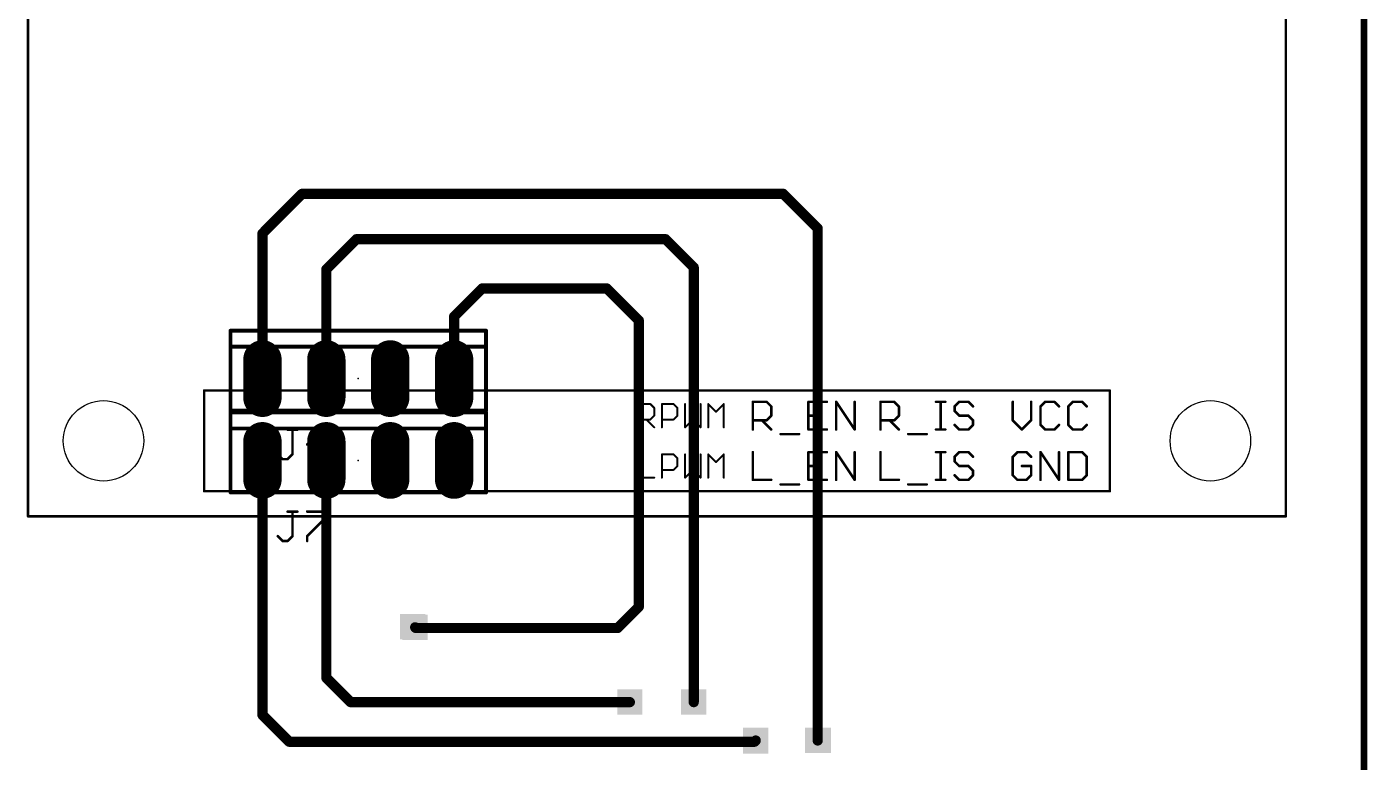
# Model space of a CAD drawing. Extents: x 0 to 165, y 0 to 217.
# Drawn here: x 111.9 to 165.2, y 136.5 to 165.7 of the extents above; entities that cross this region are included whole.
import ezdxf

# ---------------------------------------------------------------- set-up
doc = ezdxf.new("R2010")
doc.units = 0
for name, color, linetype in [('16', 175, 'CONTINUOUS'), ('17', 82, 'CONTINUOUS'), ('18', 82, 'CONTINUOUS'), ('20', 7, 'CONTINUOUS'), ('21', 253, 'CONTINUOUS'), ('23', 7, 'CONTINUOUS'), ('25', 253, 'CONTINUOUS')]:
    doc.layers.add(name, color=color, linetype=linetype)

# ---------------------------------------------------------------- blocks, each defined once
blk = doc.blocks.new('RECT')
blk.add_solid([(-0.5, -0.5), (0.5, -0.5), (-0.5, 0.5), (0.5, 0.5)])
blk = doc.blocks.new('LONGP100')
at = {"const_width": 1}
blk.add_lwpolyline([(-0.5, 0), (0.5, 0)], dxfattribs=at)
at = {"const_width": 0.5}
for points in [[(-0.5, 0.25, 1), (-0.5, -0.25)], [(0.5, -0.25, 1), (0.5, 0.25)]]:
    blk.add_lwpolyline(points, format="xyb", dxfattribs=at)
blk = doc.blocks.new('SQUAREV')
blk.add_solid([(-0.5, -0.5), (0.5, -0.5), (-0.5, 0.5), (0.5, 0.5)])

msp = doc.modelspace()

# ---------------------------------------------------------------- linework, layer by layer
at = {"layer": '16'}
for points, const_width in [([(165.1, 217.17), (165.1, 0)], 0.254), ([(121.3104, 157.4546), (122.8852, 159.0294)], 0.4064), ([(122.8852, 159.0294), (142.0114, 159.0294)], 0.4064), ([(142.0114, 159.0294), (143.383, 157.6578)], 0.4064), ([(143.383, 157.6578), (143.383, 137.3124)], 0.4064), ([(121.3104, 151.6888), (121.3104, 157.4546)], 0.4064), ([(123.8504, 156.0322), (125.0442, 157.226)], 0.4064), ([(125.0442, 157.226), (137.3378, 157.226)], 0.4064), ([(137.3378, 157.226), (138.4554, 156.1084)], 0.4064), ([(123.8504, 151.6888), (123.8504, 156.0322)], 0.4064), ([(138.4554, 156.1084), (138.4554, 138.8364)], 0.4064), ([(128.9304, 154.1526), (130.048, 155.2702)], 0.4064), ([(130.048, 155.2702), (135.001, 155.2702)], 0.4064), ([(135.001, 155.2702), (136.271, 154.0002)], 0.4064), ([(128.9304, 151.6888), (128.9304, 154.1526)], 0.4064), ([(136.271, 154.0002), (136.271, 142.621)], 0.4064), ([(121.3104, 148.4376), (121.3104, 138.3284)], 0.4064), ([(123.8504, 148.4376), (123.8504, 139.8016)], 0.4064), ([(136.271, 142.621), (135.4328, 141.7828)], 0.4064), ([(127.4064, 141.7828), (127.381, 141.8082)], 0.4064), ([(135.4328, 141.7828), (127.4064, 141.7828)], 0.4064), ([(123.8504, 139.8016), (124.8156, 138.8364)], 0.4064), ([(124.8156, 138.8364), (135.9154, 138.8364)], 0.4064), ([(121.3104, 138.3284), (122.3772, 137.2616)], 0.4064), ([(140.8684, 137.2616), (140.9192, 137.3124)], 0.4064), ([(122.3772, 137.2616), (140.8684, 137.2616)], 0.4064)]:
    msp.add_lwpolyline(points, dxfattribs=dict(at, const_width=const_width))
at = {"layer": '16', "const_width": 0.2032}
for points in [[(122.8852, 159.131, 1), (122.8852, 158.9278)], [(122.957, 158.9576, 1), (122.8134, 159.1012)], [(142.0832, 159.1012, 1), (141.9396, 158.9576)], [(142.0114, 158.9278, 1), (142.0114, 159.131)], [(143.4846, 157.6578, 1), (143.2814, 157.6578)], [(143.3112, 157.586, 1), (143.4548, 157.7296)], [(121.412, 157.4546, 1), (121.2088, 157.4546)], [(121.2386, 157.5264, 1), (121.3822, 157.3828)], [(125.0442, 157.3276, 1), (125.0442, 157.1244)], [(125.116, 157.1542, 1), (124.9724, 157.2978)], [(137.4096, 157.2978, 1), (137.266, 157.1542)], [(137.3378, 157.1244, 1), (137.3378, 157.3276)], [(123.952, 156.0322, 1), (123.7488, 156.0322)], [(123.7786, 156.104, 1), (123.9222, 155.9604)], [(138.557, 156.1084, 1), (138.3538, 156.1084)], [(138.3836, 156.0366, 1), (138.5272, 156.1802)], [(130.048, 155.3718, 1), (130.048, 155.1686)], [(130.1198, 155.1984, 1), (129.9762, 155.342)], [(135.0728, 155.342, 1), (134.9292, 155.1984)], [(135.001, 155.1686, 1), (135.001, 155.3718)], [(129.032, 154.1526, 1), (128.8288, 154.1526)], [(128.8586, 154.2244, 1), (129.0022, 154.0808)], [(136.3726, 154.0002, 1), (136.1694, 154.0002)], [(136.1992, 153.9284, 1), (136.3428, 154.072)], [(121.2088, 151.6888, 1), (121.412, 151.6888)], [(123.7488, 151.6888, 1), (123.952, 151.6888)], [(128.8288, 151.6888, 1), (129.032, 151.6888)], [(121.412, 148.4376, 1), (121.2088, 148.4376)], [(123.952, 148.4376, 1), (123.7488, 148.4376)], [(136.3428, 142.5492, 1), (136.1992, 142.6928)], [(136.1694, 142.621, 1), (136.3726, 142.621)], [(127.4528, 141.88, 1), (127.3092, 141.7364)], [(127.4064, 141.8844, 1), (127.4064, 141.6812)], [(127.3346, 141.711, 1), (127.4782, 141.8546)], [(135.361, 141.8546, 1), (135.5046, 141.711)], [(135.4328, 141.6812, 1), (135.4328, 141.8844)], [(123.7488, 139.8016, 1), (123.952, 139.8016)], [(123.9222, 139.8734, 1), (123.7786, 139.7298)], [(124.8156, 138.938, 1), (124.8156, 138.7348)], [(124.7438, 138.7646, 1), (124.8874, 138.9082)], [(135.9154, 138.7348, 1), (135.9154, 138.938)], [(138.3538, 138.8364, 1), (138.557, 138.8364)], [(121.2088, 138.3284, 1), (121.412, 138.3284)], [(121.3822, 138.4002, 1), (121.2386, 138.2566)], [(140.991, 137.2406, 1), (140.8474, 137.3842)], [(122.3772, 137.3632, 1), (122.3772, 137.16)], [(122.3054, 137.1898, 1), (122.449, 137.3334)], [(140.7966, 137.3334, 1), (140.9402, 137.1898)], [(140.8684, 137.16, 1), (140.8684, 137.3632)], [(143.2814, 137.3124, 1), (143.4846, 137.3124)]]:
    msp.add_lwpolyline(points, format="xyb", dxfattribs=at)
at = {"layer": '20'}
msp.add_line((165.08, 0), (165.08, 216.84), dxfattribs=at)
for centre in [(114.9934, 149.2158), (158.9934, 149.2158)]:
    msp.add_circle(centre, 1.6, dxfattribs=at)
at = {"layer": '21'}
for points, const_width in [([(111.9934, 196.2158), (111.9934, 146.2158)], 0.1), ([(161.9934, 196.2158), (161.9934, 146.2158)], 0.1), ([(120.0404, 152.9588), (120.0404, 153.5938)], 0.1524), ([(130.2004, 153.5938), (120.0404, 153.5938)], 0.1524), ([(130.2004, 153.5938), (130.2004, 152.9588)], 0.1524), ([(120.0404, 150.4188), (120.0404, 152.9588)], 0.1524), ([(130.2004, 152.9588), (120.0404, 152.9588)], 0.1524), ([(130.2004, 152.9588), (130.2004, 150.4188)], 0.1524), ([(118.9934, 147.2158), (118.9934, 151.2158)], 0.1), ([(118.9934, 151.2158), (154.9934, 151.2158)], 0.1), ([(140.8043, 149.6666), (140.8043, 150.7659)], 0.1016), ([(140.8043, 150.7659), (141.354, 150.7659)], 0.1016), ([(141.354, 150.7659), (141.5372, 150.5827)], 0.1016), ([(143.7471, 150.7659), (143.0142, 150.7659)], 0.1016), ([(143.0142, 150.7659), (143.0142, 149.6666)], 0.1016), ([(144.1191, 149.6666), (144.1191, 150.7659)], 0.1016), ([(144.1191, 150.7659), (144.852, 149.6666)], 0.1016), ([(144.852, 149.6666), (144.852, 150.7659)], 0.1016), ([(145.8785, 149.6666), (145.8785, 150.7659)], 0.1016), ([(145.8785, 150.7659), (146.4281, 150.7659)], 0.1016), ([(146.4281, 150.7659), (146.6114, 150.5827)], 0.1016), ([(148.0884, 150.7659), (148.4548, 150.7659)], 0.1016), ([(148.2716, 149.6666), (148.2716, 150.7659)], 0.1016), ([(149.0082, 150.7659), (148.825, 150.5827)], 0.1016), ([(149.3747, 150.7659), (149.0082, 150.7659)], 0.1016), ([(149.5579, 150.5827), (149.3747, 150.7659)], 0.1016), ([(151.1368, 150.7659), (151.1368, 150.033)], 0.1016), ([(151.8697, 150.033), (151.8697, 150.7659)], 0.1016), ([(152.4249, 150.7659), (152.2417, 150.5827)], 0.1016), ([(152.7914, 150.7659), (152.4249, 150.7659)], 0.1016), ([(152.9746, 150.5827), (152.7914, 150.7659)], 0.1016), ([(153.5299, 150.7659), (153.3467, 150.5827)], 0.1016), ([(153.8963, 150.7659), (153.5299, 150.7659)], 0.1016), ([(154.0796, 150.5827), (153.8963, 150.7659)], 0.1016), ([(154.9934, 151.2158), (154.9934, 147.2158)], 0.1), ([(120.0404, 150.4188), (130.2004, 150.4188)], 0.1524), ([(120.0404, 149.7076), (120.0404, 150.3426)], 0.1524), ([(130.2004, 150.3426), (120.0404, 150.3426)], 0.1524), ([(130.2004, 150.3426), (130.2004, 149.7076)], 0.1524), ([(136.2699, 149.7539), (136.2699, 150.6785)], 0.0762), ([(136.2699, 150.6785), (136.7322, 150.6785)], 0.0762), ([(136.7322, 150.6785), (136.8863, 150.5244)], 0.0762), ([(136.8863, 150.5244), (136.8863, 150.2162)], 0.0762), ([(137.1907, 149.7539), (137.1907, 150.6785)], 0.0762), ([(137.1907, 150.6785), (137.653, 150.6785)], 0.0762), ([(137.653, 150.6785), (137.8071, 150.5244)], 0.0762), ([(137.8071, 150.5244), (137.8071, 150.2162)], 0.0762), ([(138.1115, 150.6785), (138.1115, 149.7539)], 0.0762), ([(138.7279, 149.7539), (138.7279, 150.6785)], 0.0762), ([(139.0323, 149.7539), (139.0323, 150.6785)], 0.0762), ([(139.0323, 150.6785), (139.3405, 150.3703)], 0.0762), ([(139.3405, 150.3703), (139.6487, 150.6785)], 0.0762), ([(139.6487, 150.6785), (139.6487, 149.7539)], 0.0762), ([(141.5372, 150.2163), (141.354, 150.033)], 0.1016), ([(141.5372, 150.5827), (141.5372, 150.2163)], 0.1016), ([(143.0142, 150.2163), (143.3806, 150.2163)], 0.1016), ([(146.6114, 150.2163), (146.4281, 150.033)], 0.1016), ([(146.6114, 150.5827), (146.6114, 150.2163)], 0.1016), ([(148.825, 150.5827), (148.825, 150.3995)], 0.1016), ([(148.825, 150.3995), (149.0082, 150.2163)], 0.1016), ([(149.0082, 150.2163), (149.3747, 150.2163)], 0.1016), ([(149.3747, 150.2163), (149.5579, 150.033)], 0.1016), ([(152.2417, 150.5827), (152.2417, 149.8498)], 0.1016), ([(153.3467, 150.5827), (153.3467, 149.8498)], 0.1016), ([(120.0404, 147.1676), (120.0404, 149.7076)], 0.1524), ([(130.2004, 149.7076), (120.0404, 149.7076)], 0.1524), ([(130.2004, 149.7076), (130.2004, 147.1676)], 0.1524), ([(136.7322, 150.0621), (136.2699, 150.0621)], 0.0762), ([(136.5781, 150.0621), (136.8863, 149.7539)], 0.0762), ([(136.8863, 150.2162), (136.7322, 150.0621)], 0.0762), ([(137.653, 150.0621), (137.1907, 150.0621)], 0.0762), ([(137.8071, 150.2162), (137.653, 150.0621)], 0.0762), ([(138.1115, 149.7539), (138.4197, 150.0621)], 0.0762), ([(138.4197, 150.0621), (138.7279, 149.7539)], 0.0762), ([(141.354, 150.033), (140.8043, 150.033)], 0.1016), ([(141.1708, 150.033), (141.5372, 149.6666)], 0.1016), ([(146.4281, 150.033), (145.8785, 150.033)], 0.1016), ([(146.2449, 150.033), (146.6114, 149.6666)], 0.1016), ([(149.0082, 149.6666), (148.825, 149.8498)], 0.1016), ([(149.5579, 149.8498), (149.3747, 149.6666)], 0.1016), ([(149.5579, 150.033), (149.5579, 149.8498)], 0.1016), ([(151.1368, 150.033), (151.5032, 149.6666)], 0.1016), ([(151.5032, 149.6666), (151.8697, 150.033)], 0.1016), ([(152.2417, 149.8498), (152.4249, 149.6666)], 0.1016), ([(152.7914, 149.6666), (152.9746, 149.8498)], 0.1016), ([(153.3467, 149.8498), (153.5299, 149.6666)], 0.1016), ([(153.8963, 149.6666), (154.0796, 149.8498)], 0.1016), ([(141.9093, 149.4834), (142.6421, 149.4834)], 0.1016), ([(143.0142, 149.6666), (143.7471, 149.6666)], 0.1016), ([(146.9834, 149.4834), (147.7163, 149.4834)], 0.1016), ([(148.0884, 149.6666), (148.4548, 149.6666)], 0.1016), ([(149.3747, 149.6666), (149.0082, 149.6666)], 0.1016), ([(152.4249, 149.6666), (152.7914, 149.6666)], 0.1016), ([(153.5299, 149.6666), (153.8963, 149.6666)], 0.1016), ([(136.2699, 148.6785), (136.2699, 147.7539)], 0.0762), ([(137.1907, 147.7539), (137.1907, 148.6785)], 0.0762), ([(137.1907, 148.6785), (137.653, 148.6785)], 0.0762), ([(137.653, 148.6785), (137.8071, 148.5244)], 0.0762), ([(138.1115, 148.6785), (138.1115, 147.7539)], 0.0762), ([(138.7279, 147.7539), (138.7279, 148.6785)], 0.0762), ([(139.0323, 147.7539), (139.0323, 148.6785)], 0.0762), ([(139.0323, 148.6785), (139.3405, 148.3703)], 0.0762), ([(139.3405, 148.3703), (139.6487, 148.6785)], 0.0762), ([(139.6487, 148.6785), (139.6487, 147.7539)], 0.0762), ([(140.8043, 148.7659), (140.8043, 147.6666)], 0.1016), ([(143.7471, 148.7659), (143.0142, 148.7659)], 0.1016), ([(143.0142, 148.7659), (143.0142, 147.6666)], 0.1016), ([(144.1191, 147.6666), (144.1191, 148.7659)], 0.1016), ([(144.1191, 148.7659), (144.852, 147.6666)], 0.1016), ([(144.852, 147.6666), (144.852, 148.7659)], 0.1016), ([(145.8785, 148.7659), (145.8785, 147.6666)], 0.1016), ([(148.0884, 148.7659), (148.4548, 148.7659)], 0.1016), ([(148.2716, 147.6666), (148.2716, 148.7659)], 0.1016), ([(149.0082, 148.7659), (148.825, 148.5827)], 0.1016), ([(149.3747, 148.7659), (149.0082, 148.7659)], 0.1016), ([(149.5579, 148.5827), (149.3747, 148.7659)], 0.1016), ([(151.32, 148.7659), (151.1368, 148.5827)], 0.1016), ([(151.6865, 148.7659), (151.32, 148.7659)], 0.1016), ([(151.8697, 148.5827), (151.6865, 148.7659)], 0.1016), ([(152.2417, 147.6666), (152.2417, 148.7659)], 0.1016), ([(152.2417, 148.7659), (152.9746, 147.6666)], 0.1016), ([(152.9746, 147.6666), (152.9746, 148.7659)], 0.1016), ([(153.3467, 148.7659), (153.3467, 147.6666)], 0.1016), ([(153.8963, 148.7659), (153.3467, 148.7659)], 0.1016), ([(154.0796, 148.5827), (153.8963, 148.7659)], 0.1016), ([(137.8071, 148.2162), (137.653, 148.0621)], 0.0762), ([(137.8071, 148.5244), (137.8071, 148.2162)], 0.0762), ([(143.0142, 148.2163), (143.3806, 148.2163)], 0.1016), ([(148.825, 148.5827), (148.825, 148.3995)], 0.1016), ([(148.825, 148.3995), (149.0082, 148.2163)], 0.1016), ([(149.0082, 148.2163), (149.3747, 148.2163)], 0.1016), ([(149.3747, 148.2163), (149.5579, 148.033)], 0.1016), ([(151.1368, 148.5827), (151.1368, 147.8498)], 0.1016), ([(151.8697, 148.2163), (151.5032, 148.2163)], 0.1016), ([(151.8697, 147.8498), (151.8697, 148.2163)], 0.1016), ([(154.0796, 147.8498), (154.0796, 148.5827)], 0.1016), ([(136.2699, 147.7539), (136.8863, 147.7539)], 0.0762), ([(137.653, 148.0621), (137.1907, 148.0621)], 0.0762), ([(138.1115, 147.7539), (138.4197, 148.0621)], 0.0762), ([(138.4197, 148.0621), (138.7279, 147.7539)], 0.0762), ([(140.8043, 147.6666), (141.5372, 147.6666)], 0.1016), ([(143.0142, 147.6666), (143.7471, 147.6666)], 0.1016), ([(145.8785, 147.6666), (146.6114, 147.6666)], 0.1016), ([(148.0884, 147.6666), (148.4548, 147.6666)], 0.1016), ([(149.0082, 147.6666), (148.825, 147.8498)], 0.1016), ([(149.3747, 147.6666), (149.0082, 147.6666)], 0.1016), ([(149.5579, 147.8498), (149.3747, 147.6666)], 0.1016), ([(149.5579, 148.033), (149.5579, 147.8498)], 0.1016), ([(151.1368, 147.8498), (151.32, 147.6666)], 0.1016), ([(151.32, 147.6666), (151.6865, 147.6666)], 0.1016), ([(151.6865, 147.6666), (151.8697, 147.8498)], 0.1016), ([(153.3467, 147.6666), (153.8963, 147.6666)], 0.1016), ([(153.8963, 147.6666), (154.0796, 147.8498)], 0.1016), ([(118.9934, 147.2158), (154.9934, 147.2158)], 0.1), ([(120.0404, 147.1676), (130.2004, 147.1676)], 0.1524), ([(141.9093, 147.4834), (142.6421, 147.4834)], 0.1016), ([(146.9834, 147.4834), (147.7163, 147.4834)], 0.1016), ([(111.9934, 146.2158), (161.9934, 146.2158)], 0.1)]:
    msp.add_lwpolyline(points, dxfattribs=dict(at, const_width=const_width))
for points, const_width in [([(120.0785, 153.5938, 1), (120.0023, 153.5938)], 0.0762), ([(120.0404, 153.6319, 1), (120.0404, 153.5557)], 0.0762), ([(130.2385, 153.5938, 1), (130.1623, 153.5938)], 0.0762), ([(130.2004, 153.5557, 1), (130.2004, 153.6319)], 0.0762), ([(120.0785, 152.9588, 1), (120.0023, 152.9588)], 0.0762), ([(120.0404, 152.9969, 1), (120.0404, 152.9207)], 0.0762), ([(120.0023, 152.9588, 1), (120.0785, 152.9588)], 0.0762), ([(130.2385, 152.9588, 1), (130.1623, 152.9588)], 0.0762), ([(130.1623, 152.9588, 1), (130.2385, 152.9588)], 0.0762), ([(130.2004, 152.9207, 1), (130.2004, 152.9969)], 0.0762), ([(119.0184, 151.2158, 1), (118.9684, 151.2158)], 0.05), ([(118.9934, 151.2408, 1), (118.9934, 151.1908)], 0.05), ([(140.8297, 150.7659, 1), (140.7789, 150.7659)], 0.0508), ([(140.8043, 150.7913, 1), (140.8043, 150.7405)], 0.0508), ([(141.3719, 150.7839, 1), (141.336, 150.748)], 0.0508), ([(141.354, 150.7405, 1), (141.354, 150.7913)], 0.0508), ([(143.0142, 150.7913, 1), (143.0142, 150.7405)], 0.0508), ([(143.0396, 150.7659, 1), (142.9888, 150.7659)], 0.0508), ([(143.7471, 150.7405, 1), (143.7471, 150.7913)], 0.0508), ([(144.1445, 150.7659, 1), (144.0937, 150.7659)], 0.0508), ([(144.1403, 150.78, 1), (144.098, 150.7518)], 0.0508), ([(144.8774, 150.7659, 1), (144.8266, 150.7659)], 0.0508), ([(145.9039, 150.7659, 1), (145.8531, 150.7659)], 0.0508), ([(145.8785, 150.7913, 1), (145.8785, 150.7405)], 0.0508), ([(146.4461, 150.7839, 1), (146.4102, 150.748)], 0.0508), ([(146.4281, 150.7405, 1), (146.4281, 150.7913)], 0.0508), ([(148.0884, 150.7913, 1), (148.0884, 150.7405)], 0.0508), ([(148.297, 150.7659, 1), (148.2462, 150.7659)], 0.0508), ([(148.4548, 150.7405, 1), (148.4548, 150.7913)], 0.0508), ([(149.0082, 150.7913, 1), (149.0082, 150.7405)], 0.0508), ([(149.0262, 150.748, 1), (148.9902, 150.7839)], 0.0508), ([(149.3926, 150.7839, 1), (149.3567, 150.748)], 0.0508), ([(149.3747, 150.7405, 1), (149.3747, 150.7913)], 0.0508), ([(151.1622, 150.7659, 1), (151.1114, 150.7659)], 0.0508), ([(151.8951, 150.7659, 1), (151.8443, 150.7659)], 0.0508), ([(152.4249, 150.7913, 1), (152.4249, 150.7405)], 0.0508), ([(152.4429, 150.748, 1), (152.407, 150.7839)], 0.0508), ([(152.8094, 150.7839, 1), (152.7734, 150.748)], 0.0508), ([(152.7914, 150.7405, 1), (152.7914, 150.7913)], 0.0508), ([(153.5299, 150.7913, 1), (153.5299, 150.7405)], 0.0508), ([(153.5479, 150.748, 1), (153.5119, 150.7839)], 0.0508), ([(153.9143, 150.7839, 1), (153.8784, 150.748)], 0.0508), ([(153.8963, 150.7405, 1), (153.8963, 150.7913)], 0.0508), ([(155.0184, 151.2158, 1), (154.9684, 151.2158)], 0.05), ([(154.9934, 151.1908, 1), (154.9934, 151.2408)], 0.05), ([(120.0404, 150.4569, 1), (120.0404, 150.3807)], 0.0762), ([(120.0023, 150.4188, 1), (120.0785, 150.4188)], 0.0762), ([(120.0785, 150.3426, 1), (120.0023, 150.3426)], 0.0762), ([(120.0404, 150.3807, 1), (120.0404, 150.3045)], 0.0762), ([(130.1623, 150.4188, 1), (130.2385, 150.4188)], 0.0762), ([(130.2385, 150.3426, 1), (130.1623, 150.3426)], 0.0762), ([(130.2004, 150.3807, 1), (130.2004, 150.4569)], 0.0762), ([(130.2004, 150.3045, 1), (130.2004, 150.3807)], 0.0762), ([(136.2699, 150.6975, 1), (136.2699, 150.6594)], 0.0381), ([(136.289, 150.6785, 1), (136.2509, 150.6785)], 0.0381), ([(136.7457, 150.692, 1), (136.7188, 150.665)], 0.0381), ([(136.7322, 150.6594, 1), (136.7322, 150.6975)], 0.0381), ([(136.9054, 150.5244, 1), (136.8673, 150.5244)], 0.0381), ([(136.8728, 150.5109, 1), (136.8998, 150.5379)], 0.0381), ([(137.2098, 150.6785, 1), (137.1717, 150.6785)], 0.0381), ([(137.1907, 150.6975, 1), (137.1907, 150.6594)], 0.0381), ([(137.6665, 150.692, 1), (137.6395, 150.665)], 0.0381), ([(137.653, 150.6594, 1), (137.653, 150.6975)], 0.0381), ([(137.8262, 150.5244, 1), (137.7881, 150.5244)], 0.0381), ([(137.7936, 150.5109, 1), (137.8206, 150.5379)], 0.0381), ([(138.1305, 150.6785, 1), (138.0924, 150.6785)], 0.0381), ([(138.7469, 150.6785, 1), (138.7088, 150.6785)], 0.0381), ([(139.0513, 150.6785, 1), (139.0132, 150.6785)], 0.0381), ([(139.0458, 150.692, 1), (139.0188, 150.665)], 0.0381), ([(139.327, 150.3838, 1), (139.3539, 150.3568)], 0.0381), ([(139.327, 150.3568, 1), (139.3539, 150.3838)], 0.0381), ([(139.6677, 150.6785, 1), (139.6296, 150.6785)], 0.0381), ([(139.6621, 150.665, 1), (139.6352, 150.692)], 0.0381), ([(141.5626, 150.5827, 1), (141.5118, 150.5827)], 0.0508), ([(141.5192, 150.5648, 1), (141.5552, 150.6007)], 0.0508), ([(141.5552, 150.1983, 1), (141.5192, 150.2342)], 0.0508), ([(143.0142, 150.2417, 1), (143.0142, 150.1909)], 0.0508), ([(143.3806, 150.1909, 1), (143.3806, 150.2417)], 0.0508), ([(146.6368, 150.5827, 1), (146.586, 150.5827)], 0.0508), ([(146.5934, 150.5648, 1), (146.6293, 150.6007)], 0.0508), ([(146.6293, 150.1983, 1), (146.5934, 150.2342)], 0.0508), ([(148.8429, 150.4175, 1), (148.807, 150.3815)], 0.0508), ([(148.8504, 150.5827, 1), (148.7996, 150.5827)], 0.0508), ([(148.807, 150.6007, 1), (148.8429, 150.5648)], 0.0508), ([(148.7996, 150.3995, 1), (148.8504, 150.3995)], 0.0508), ([(149.0082, 150.2417, 1), (149.0082, 150.1909)], 0.0508), ([(149.3926, 150.2342, 1), (149.3567, 150.1983)], 0.0508), ([(149.3747, 150.1909, 1), (149.3747, 150.2417)], 0.0508), ([(149.5399, 150.5648, 1), (149.5758, 150.6007)], 0.0508), ([(152.2671, 150.5827, 1), (152.2163, 150.5827)], 0.0508), ([(152.2238, 150.6007, 1), (152.2597, 150.5648)], 0.0508), ([(152.9567, 150.5648, 1), (152.9926, 150.6007)], 0.0508), ([(153.3721, 150.5827, 1), (153.3213, 150.5827)], 0.0508), ([(153.3287, 150.6007, 1), (153.3646, 150.5648)], 0.0508), ([(154.0616, 150.5648, 1), (154.0975, 150.6007)], 0.0508), ([(120.0785, 149.7076, 1), (120.0023, 149.7076)], 0.0762), ([(120.0404, 149.7457, 1), (120.0404, 149.6695)], 0.0762), ([(120.0023, 149.7076, 1), (120.0785, 149.7076)], 0.0762), ([(130.2385, 149.7076, 1), (130.1623, 149.7076)], 0.0762), ([(130.1623, 149.7076, 1), (130.2385, 149.7076)], 0.0762), ([(130.2004, 149.6695, 1), (130.2004, 149.7457)], 0.0762), ([(136.2699, 150.0811, 1), (136.2699, 150.043)], 0.0381), ([(136.2509, 149.7539, 1), (136.289, 149.7539)], 0.0381), ([(136.5916, 150.0756, 1), (136.5647, 150.0486)], 0.0381), ([(136.7188, 150.0756, 1), (136.7457, 150.0486)], 0.0381), ([(136.7322, 150.043, 1), (136.7322, 150.0811)], 0.0381), ([(136.8673, 150.2162, 1), (136.9054, 150.2162)], 0.0381), ([(136.8998, 150.2027, 1), (136.8728, 150.2297)], 0.0381), ([(136.8728, 149.7404, 1), (136.8998, 149.7674)], 0.0381), ([(137.1907, 150.0811, 1), (137.1907, 150.043)], 0.0381), ([(137.1717, 149.7539, 1), (137.2098, 149.7539)], 0.0381), ([(137.6395, 150.0756, 1), (137.6665, 150.0486)], 0.0381), ([(137.653, 150.043, 1), (137.653, 150.0811)], 0.0381), ([(137.7881, 150.2162, 1), (137.8262, 150.2162)], 0.0381), ([(137.8206, 150.2027, 1), (137.7936, 150.2297)], 0.0381), ([(138.098, 149.7674, 1), (138.125, 149.7404)], 0.0381), ([(138.0924, 149.7539, 1), (138.1305, 149.7539)], 0.0381), ([(138.4332, 150.0756, 1), (138.4062, 150.0486)], 0.0381), ([(138.4332, 150.0486, 1), (138.4062, 150.0756)], 0.0381), ([(138.7088, 149.7539, 1), (138.7469, 149.7539)], 0.0381), ([(138.7144, 149.7404, 1), (138.7414, 149.7674)], 0.0381), ([(139.0132, 149.7539, 1), (139.0513, 149.7539)], 0.0381), ([(139.6296, 149.7539, 1), (139.6677, 149.7539)], 0.0381), ([(140.8043, 150.0584, 1), (140.8043, 150.0076)], 0.0508), ([(141.1887, 150.051, 1), (141.1528, 150.0151)], 0.0508), ([(141.336, 150.051, 1), (141.3719, 150.0151)], 0.0508), ([(141.354, 150.0076, 1), (141.354, 150.0584)], 0.0508), ([(141.5118, 150.2163, 1), (141.5626, 150.2163)], 0.0508), ([(145.8785, 150.0584, 1), (145.8785, 150.0076)], 0.0508), ([(146.2629, 150.051, 1), (146.227, 150.0151)], 0.0508), ([(146.4102, 150.051, 1), (146.4461, 150.0151)], 0.0508), ([(146.4281, 150.0076, 1), (146.4281, 150.0584)], 0.0508), ([(146.586, 150.2163, 1), (146.6368, 150.2163)], 0.0508), ([(148.8429, 149.8678, 1), (148.807, 149.8319)], 0.0508), ([(148.9902, 150.1983, 1), (149.0262, 150.2342)], 0.0508), ([(149.5833, 150.033, 1), (149.5325, 150.033)], 0.0508), ([(149.5325, 149.8498, 1), (149.5833, 149.8498)], 0.0508), ([(149.5399, 150.0151, 1), (149.5758, 150.051)], 0.0508), ([(149.5758, 149.8319, 1), (149.5399, 149.8678)], 0.0508), ([(151.1547, 150.051, 1), (151.1188, 150.0151)], 0.0508), ([(151.1114, 150.033, 1), (151.1622, 150.033)], 0.0508), ([(151.8443, 150.033, 1), (151.8951, 150.033)], 0.0508), ([(151.8876, 150.0151, 1), (151.8517, 150.051)], 0.0508), ([(152.2163, 149.8498, 1), (152.2671, 149.8498)], 0.0508), ([(152.2597, 149.8678, 1), (152.2238, 149.8319)], 0.0508), ([(152.9926, 149.8319, 1), (152.9567, 149.8678)], 0.0508), ([(153.3646, 149.8678, 1), (153.3287, 149.8319)], 0.0508), ([(153.3213, 149.8498, 1), (153.3721, 149.8498)], 0.0508), ([(154.0975, 149.8319, 1), (154.0616, 149.8678)], 0.0508), ([(140.7789, 149.6666, 1), (140.8297, 149.6666)], 0.0508), ([(141.5192, 149.6486, 1), (141.5552, 149.6846)], 0.0508), ([(141.9093, 149.5088, 1), (141.9093, 149.458)], 0.0508), ([(142.6421, 149.458, 1), (142.6421, 149.5088)], 0.0508), ([(143.0142, 149.692, 1), (143.0142, 149.6412)], 0.0508), ([(142.9888, 149.6666, 1), (143.0396, 149.6666)], 0.0508), ([(143.7471, 149.6412, 1), (143.7471, 149.692)], 0.0508), ([(144.0937, 149.6666, 1), (144.1445, 149.6666)], 0.0508), ([(144.8266, 149.6666, 1), (144.8774, 149.6666)], 0.0508), ([(144.8309, 149.6525, 1), (144.8732, 149.6807)], 0.0508), ([(145.8531, 149.6666, 1), (145.9039, 149.6666)], 0.0508), ([(146.5934, 149.6486, 1), (146.6293, 149.6846)], 0.0508), ([(146.9834, 149.5088, 1), (146.9834, 149.458)], 0.0508), ([(147.7163, 149.458, 1), (147.7163, 149.5088)], 0.0508), ([(148.0884, 149.692, 1), (148.0884, 149.6412)], 0.0508), ([(148.2462, 149.6666, 1), (148.297, 149.6666)], 0.0508), ([(148.4548, 149.6412, 1), (148.4548, 149.692)], 0.0508), ([(149.0082, 149.692, 1), (149.0082, 149.6412)], 0.0508), ([(148.9902, 149.6486, 1), (149.0262, 149.6846)], 0.0508), ([(149.3567, 149.6846, 1), (149.3926, 149.6486)], 0.0508), ([(149.3747, 149.6412, 1), (149.3747, 149.692)], 0.0508), ([(151.4853, 149.6846, 1), (151.5212, 149.6486)], 0.0508), ([(151.4853, 149.6486, 1), (151.5212, 149.6846)], 0.0508), ([(152.4249, 149.692, 1), (152.4249, 149.6412)], 0.0508), ([(152.407, 149.6486, 1), (152.4429, 149.6846)], 0.0508), ([(152.7734, 149.6846, 1), (152.8094, 149.6486)], 0.0508), ([(152.7914, 149.6412, 1), (152.7914, 149.692)], 0.0508), ([(153.5299, 149.692, 1), (153.5299, 149.6412)], 0.0508), ([(153.5119, 149.6486, 1), (153.5479, 149.6846)], 0.0508), ([(153.8784, 149.6846, 1), (153.9143, 149.6486)], 0.0508), ([(153.8963, 149.6412, 1), (153.8963, 149.692)], 0.0508), ([(136.289, 148.6785, 1), (136.2509, 148.6785)], 0.0381), ([(137.2098, 148.6785, 1), (137.1717, 148.6785)], 0.0381), ([(137.1907, 148.6975, 1), (137.1907, 148.6594)], 0.0381), ([(137.6665, 148.692, 1), (137.6395, 148.665)], 0.0381), ([(137.653, 148.6594, 1), (137.653, 148.6975)], 0.0381), ([(138.1305, 148.6785, 1), (138.0924, 148.6785)], 0.0381), ([(138.7469, 148.6785, 1), (138.7088, 148.6785)], 0.0381), ([(139.0513, 148.6785, 1), (139.0132, 148.6785)], 0.0381), ([(139.0458, 148.692, 1), (139.0188, 148.665)], 0.0381), ([(139.6677, 148.6785, 1), (139.6296, 148.6785)], 0.0381), ([(139.6621, 148.665, 1), (139.6352, 148.692)], 0.0381), ([(140.8297, 148.7659, 1), (140.7789, 148.7659)], 0.0508), ([(143.0142, 148.7913, 1), (143.0142, 148.7405)], 0.0508), ([(143.0396, 148.7659, 1), (142.9888, 148.7659)], 0.0508), ([(143.7471, 148.7405, 1), (143.7471, 148.7913)], 0.0508), ([(144.1445, 148.7659, 1), (144.0937, 148.7659)], 0.0508), ([(144.1403, 148.78, 1), (144.098, 148.7518)], 0.0508), ([(144.8774, 148.7659, 1), (144.8266, 148.7659)], 0.0508), ([(145.9039, 148.7659, 1), (145.8531, 148.7659)], 0.0508), ([(148.0884, 148.7913, 1), (148.0884, 148.7405)], 0.0508), ([(148.297, 148.7659, 1), (148.2462, 148.7659)], 0.0508), ([(148.4548, 148.7405, 1), (148.4548, 148.7913)], 0.0508), ([(149.0082, 148.7913, 1), (149.0082, 148.7405)], 0.0508), ([(149.0262, 148.748, 1), (148.9902, 148.7839)], 0.0508), ([(149.3926, 148.7839, 1), (149.3567, 148.748)], 0.0508), ([(149.3747, 148.7405, 1), (149.3747, 148.7913)], 0.0508), ([(151.32, 148.7913, 1), (151.32, 148.7405)], 0.0508), ([(151.338, 148.748, 1), (151.302, 148.7839)], 0.0508), ([(151.7044, 148.7839, 1), (151.6685, 148.748)], 0.0508), ([(151.6865, 148.7405, 1), (151.6865, 148.7913)], 0.0508), ([(152.2671, 148.7659, 1), (152.2163, 148.7659)], 0.0508), ([(152.2629, 148.78, 1), (152.2206, 148.7518)], 0.0508), ([(153, 148.7659, 1), (152.9492, 148.7659)], 0.0508), ([(153.3721, 148.7659, 1), (153.3213, 148.7659)], 0.0508), ([(153.3467, 148.7913, 1), (153.3467, 148.7405)], 0.0508), ([(153.9143, 148.7839, 1), (153.8784, 148.748)], 0.0508), ([(153.8963, 148.7405, 1), (153.8963, 148.7913)], 0.0508), ([(137.8262, 148.5244, 1), (137.7881, 148.5244)], 0.0381), ([(137.7881, 148.2162, 1), (137.8262, 148.2162)], 0.0381), ([(137.8206, 148.2027, 1), (137.7936, 148.2297)], 0.0381), ([(137.7936, 148.5109, 1), (137.8206, 148.5379)], 0.0381), ([(139.327, 148.3838, 1), (139.3539, 148.3568)], 0.0381), ([(139.327, 148.3568, 1), (139.3539, 148.3838)], 0.0381), ([(143.0142, 148.2417, 1), (143.0142, 148.1909)], 0.0508), ([(143.3806, 148.1909, 1), (143.3806, 148.2417)], 0.0508), ([(148.8429, 148.4175, 1), (148.807, 148.3815)], 0.0508), ([(148.8504, 148.5827, 1), (148.7996, 148.5827)], 0.0508), ([(148.807, 148.6007, 1), (148.8429, 148.5648)], 0.0508), ([(148.7996, 148.3995, 1), (148.8504, 148.3995)], 0.0508), ([(149.0082, 148.2417, 1), (149.0082, 148.1909)], 0.0508), ([(148.9902, 148.1983, 1), (149.0262, 148.2342)], 0.0508), ([(149.3926, 148.2342, 1), (149.3567, 148.1983)], 0.0508), ([(149.3747, 148.1909, 1), (149.3747, 148.2417)], 0.0508), ([(149.5399, 148.5648, 1), (149.5758, 148.6007)], 0.0508), ([(151.1622, 148.5827, 1), (151.1114, 148.5827)], 0.0508), ([(151.1188, 148.6007, 1), (151.1547, 148.5648)], 0.0508), ([(151.5032, 148.2417, 1), (151.5032, 148.1909)], 0.0508), ([(151.8951, 148.2163, 1), (151.8443, 148.2163)], 0.0508), ([(151.8517, 148.5648, 1), (151.8876, 148.6007)], 0.0508), ([(151.8697, 148.1909, 1), (151.8697, 148.2417)], 0.0508), ([(154.105, 148.5827, 1), (154.0542, 148.5827)], 0.0508), ([(154.0616, 148.5648, 1), (154.0975, 148.6007)], 0.0508), ([(136.2699, 147.773, 1), (136.2699, 147.7349)], 0.0381), ([(136.2509, 147.7539, 1), (136.289, 147.7539)], 0.0381), ([(136.8863, 147.7349, 1), (136.8863, 147.773)], 0.0381), ([(137.1907, 148.0811, 1), (137.1907, 148.043)], 0.0381), ([(137.1717, 147.7539, 1), (137.2098, 147.7539)], 0.0381), ([(137.6395, 148.0756, 1), (137.6665, 148.0486)], 0.0381), ([(137.653, 148.043, 1), (137.653, 148.0811)], 0.0381), ([(138.098, 147.7674, 1), (138.125, 147.7404)], 0.0381), ([(138.0924, 147.7539, 1), (138.1305, 147.7539)], 0.0381), ([(138.4332, 148.0756, 1), (138.4062, 148.0486)], 0.0381), ([(138.4332, 148.0486, 1), (138.4062, 148.0756)], 0.0381), ([(138.7088, 147.7539, 1), (138.7469, 147.7539)], 0.0381), ([(138.7144, 147.7404, 1), (138.7414, 147.7674)], 0.0381), ([(139.0132, 147.7539, 1), (139.0513, 147.7539)], 0.0381), ([(139.6296, 147.7539, 1), (139.6677, 147.7539)], 0.0381), ([(140.8043, 147.692, 1), (140.8043, 147.6412)], 0.0508), ([(140.7789, 147.6666, 1), (140.8297, 147.6666)], 0.0508), ([(141.5372, 147.6412, 1), (141.5372, 147.692)], 0.0508), ([(143.0142, 147.692, 1), (143.0142, 147.6412)], 0.0508), ([(142.9888, 147.6666, 1), (143.0396, 147.6666)], 0.0508), ([(143.7471, 147.6412, 1), (143.7471, 147.692)], 0.0508), ([(144.0937, 147.6666, 1), (144.1445, 147.6666)], 0.0508), ([(144.8266, 147.6666, 1), (144.8774, 147.6666)], 0.0508), ([(144.8309, 147.6525, 1), (144.8732, 147.6807)], 0.0508), ([(145.8785, 147.692, 1), (145.8785, 147.6412)], 0.0508), ([(145.8531, 147.6666, 1), (145.9039, 147.6666)], 0.0508), ([(146.6114, 147.6412, 1), (146.6114, 147.692)], 0.0508), ([(148.0884, 147.692, 1), (148.0884, 147.6412)], 0.0508), ([(148.2462, 147.6666, 1), (148.297, 147.6666)], 0.0508), ([(148.4548, 147.6412, 1), (148.4548, 147.692)], 0.0508), ([(148.8429, 147.8678, 1), (148.807, 147.8319)], 0.0508), ([(149.0082, 147.692, 1), (149.0082, 147.6412)], 0.0508), ([(148.9902, 147.6486, 1), (149.0262, 147.6846)], 0.0508), ([(149.3567, 147.6846, 1), (149.3926, 147.6486)], 0.0508), ([(149.3747, 147.6412, 1), (149.3747, 147.692)], 0.0508), ([(149.5833, 148.033, 1), (149.5325, 148.033)], 0.0508), ([(149.5325, 147.8498, 1), (149.5833, 147.8498)], 0.0508), ([(149.5399, 148.0151, 1), (149.5758, 148.051)], 0.0508), ([(149.5758, 147.8319, 1), (149.5399, 147.8678)], 0.0508), ([(151.1547, 147.8678, 1), (151.1188, 147.8319)], 0.0508), ([(151.1114, 147.8498, 1), (151.1622, 147.8498)], 0.0508), ([(151.32, 147.692, 1), (151.32, 147.6412)], 0.0508), ([(151.302, 147.6486, 1), (151.338, 147.6846)], 0.0508), ([(151.6685, 147.6846, 1), (151.7044, 147.6486)], 0.0508), ([(151.6865, 147.6412, 1), (151.6865, 147.692)], 0.0508), ([(151.8443, 147.8498, 1), (151.8951, 147.8498)], 0.0508), ([(151.8876, 147.8319, 1), (151.8517, 147.8678)], 0.0508), ([(152.2163, 147.6666, 1), (152.2671, 147.6666)], 0.0508), ([(152.9492, 147.6666, 1), (153, 147.6666)], 0.0508), ([(152.9535, 147.6525, 1), (152.9958, 147.6807)], 0.0508), ([(153.3467, 147.692, 1), (153.3467, 147.6412)], 0.0508), ([(153.3213, 147.6666, 1), (153.3721, 147.6666)], 0.0508), ([(153.8784, 147.6846, 1), (153.9143, 147.6486)], 0.0508), ([(153.8963, 147.6412, 1), (153.8963, 147.692)], 0.0508), ([(154.0542, 147.8498, 1), (154.105, 147.8498)], 0.0508), ([(154.0975, 147.8319, 1), (154.0616, 147.8678)], 0.0508), ([(118.9934, 147.2408, 1), (118.9934, 147.1908)], 0.05), ([(118.9684, 147.2158, 1), (119.0184, 147.2158)], 0.05), ([(120.0404, 147.2057, 1), (120.0404, 147.1295)], 0.0762), ([(120.0023, 147.1676, 1), (120.0785, 147.1676)], 0.0762), ([(130.1623, 147.1676, 1), (130.2385, 147.1676)], 0.0762), ([(130.2004, 147.1295, 1), (130.2004, 147.2057)], 0.0762), ([(141.9093, 147.5088, 1), (141.9093, 147.458)], 0.0508), ([(142.6421, 147.458, 1), (142.6421, 147.5088)], 0.0508), ([(146.9834, 147.5088, 1), (146.9834, 147.458)], 0.0508), ([(147.7163, 147.458, 1), (147.7163, 147.5088)], 0.0508), ([(154.9684, 147.2158, 1), (155.0184, 147.2158)], 0.05), ([(154.9934, 147.1908, 1), (154.9934, 147.2408)], 0.05), ([(111.9934, 146.2408, 1), (111.9934, 146.1908)], 0.05), ([(111.9684, 146.2158, 1), (112.0184, 146.2158)], 0.05), ([(161.9684, 146.2158, 1), (162.0184, 146.2158)], 0.05), ([(161.9934, 146.1908, 1), (161.9934, 146.2408)], 0.05)]:
    msp.add_lwpolyline(points, format="xyb", dxfattribs=dict(at, const_width=const_width))
at = {"layer": '23'}
for p in [(125.1204, 151.6888), (125.1204, 148.4376)]:
    msp.add_point(p, dxfattribs=at)
at = {"layer": '25', "const_width": 0.1016}
for points in [[(122.3098, 149.6578), (122.6996, 149.6578)], [(122.5047, 148.6833), (122.5047, 149.6578)], [(123.6741, 149.6578), (123.0894, 149.0731)], [(123.6741, 148.4884), (123.6741, 149.6578)], [(121.92, 148.6833), (122.1149, 148.4884)], [(122.3098, 148.4884), (122.5047, 148.6833)], [(123.0894, 149.0731), (123.869, 149.0731)], [(122.1149, 148.4884), (122.3098, 148.4884)], [(122.3098, 146.4066), (122.6996, 146.4066)], [(122.5047, 145.4321), (122.5047, 146.4066)], [(123.0894, 146.4066), (123.869, 146.4066)], [(123.869, 146.2117), (123.0894, 145.4321)], [(123.869, 146.4066), (123.869, 146.2117)], [(121.92, 145.4321), (122.1149, 145.2372)], [(122.3098, 145.2372), (122.5047, 145.4321)], [(123.0894, 145.4321), (123.0894, 145.2372)], [(122.1149, 145.2372), (122.3098, 145.2372)]]:
    msp.add_lwpolyline(points, dxfattribs=at)
at = {"layer": '25', "const_width": 0.0508}
for points in [[(122.3098, 149.6832, 1), (122.3098, 149.6324)], [(122.5301, 149.6578, 1), (122.4793, 149.6578)], [(122.6996, 149.6324, 1), (122.6996, 149.6832)], [(123.6995, 149.6578, 1), (123.6487, 149.6578)], [(123.6921, 149.6398, 1), (123.6561, 149.6758)], [(121.938, 148.7013, 1), (121.902, 148.6653)], [(122.4793, 148.6833, 1), (122.5301, 148.6833)], [(122.5227, 148.6653, 1), (122.4867, 148.7013)], [(123.0714, 149.0911, 1), (123.1074, 149.0551)], [(123.0894, 149.0985, 1), (123.0894, 149.0477)], [(123.869, 149.0477, 1), (123.869, 149.0985)], [(122.1149, 148.5138, 1), (122.1149, 148.463)], [(122.0969, 148.4704, 1), (122.1329, 148.5064)], [(122.2918, 148.5064, 1), (122.3278, 148.4704)], [(122.3098, 148.463, 1), (122.3098, 148.5138)], [(123.6487, 148.4884, 1), (123.6995, 148.4884)], [(122.3098, 146.432, 1), (122.3098, 146.3812)], [(122.5301, 146.4066, 1), (122.4793, 146.4066)], [(122.6996, 146.3812, 1), (122.6996, 146.432)], [(123.0894, 146.432, 1), (123.0894, 146.3812)], [(123.8944, 146.4066, 1), (123.8436, 146.4066)], [(123.8436, 146.2117, 1), (123.8944, 146.2117)], [(123.887, 146.1937, 1), (123.851, 146.2297)], [(123.869, 146.3812, 1), (123.869, 146.432)], [(121.938, 145.4501, 1), (121.902, 145.4141)], [(122.5227, 145.4141, 1), (122.4867, 145.4501)], [(123.0714, 145.4501, 1), (123.1074, 145.4141)], [(123.1148, 145.4321, 1), (123.064, 145.4321)], [(122.1149, 145.2626, 1), (122.1149, 145.2118)], [(122.0969, 145.2192, 1), (122.1329, 145.2552)], [(122.2918, 145.2552, 1), (122.3278, 145.2192)], [(122.3098, 145.2118, 1), (122.3098, 145.2626)], [(122.4793, 145.4321, 1), (122.5301, 145.4321)], [(123.064, 145.2372, 1), (123.1148, 145.2372)]]:
    msp.add_lwpolyline(points, format="xyb", dxfattribs=at)

# ---------------------------------------------------------------- block references
at = {"layer": '17', "xscale": 1.524, "yscale": 1.524, "rotation": 270}
for p in [(121.3104, 151.6888), (123.8504, 151.6888), (126.3904, 151.6888), (128.9304, 151.6888), (121.3104, 148.4376), (123.8504, 148.4376), (126.3904, 148.4376), (128.9304, 148.4376)]:
    msp.add_blockref('LONGP100', p, dxfattribs=at)
at = {"layer": '18', "xscale": 1.0064, "yscale": 1.0064}
for p in [(127.2794, 141.8336), (127.381, 141.8082), (135.9154, 138.8364), (138.4554, 138.8364), (140.9192, 137.3124), (140.9192, 137.287), (143.383, 137.3124), (143.4084, 137.3124)]:
    msp.add_blockref('SQUAREV', p, dxfattribs=at)
at = {"layer": '21', "xscale": 0.508, "yscale": 0.508}
for p in [(121.3104, 151.6888), (123.8504, 151.6888), (126.3904, 151.6888), (128.9304, 151.6888), (121.3104, 148.4376), (123.8504, 148.4376), (126.3904, 148.4376), (128.9304, 148.4376)]:
    msp.add_blockref('RECT', p, dxfattribs=at)

doc.saveas('drawing.dxf')
